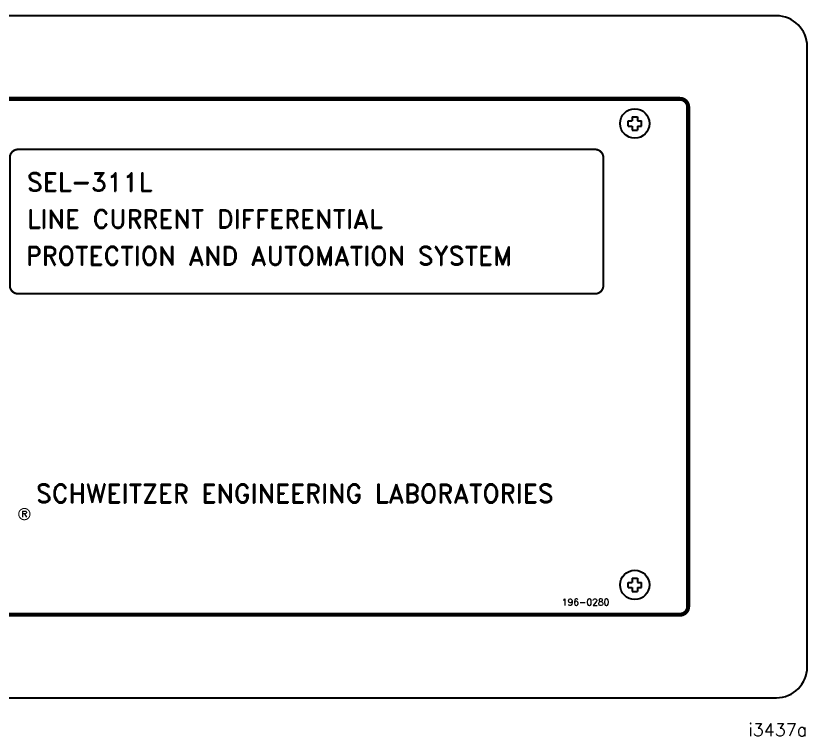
# Model space of a CAD drawing. Extents: x 1.8 to 21.6, y 5.1 to 12.1.
# Drawn here: x 13.88 to 21.59, y 5.1 to 12.13 of the extents above; entities that cross this region are included whole.
import ezdxf
from ezdxf.enums import TextEntityAlignment as Align

# ---------------------------------------------------------------- set-up
doc = ezdxf.new("R2010")
doc.units = 0
doc.header["$MEASUREMENT"] = 0
doc.layers.get('0').update_dxf_attribs({"linetype": 'CONTINUOUS'})
doc.layers.add('DWG', color=7, linetype='CONTINUOUS')
doc.styles.add('ROMAND', font='ROMAND', dxfattribs={"width": 0.875})
doc.styles.add('ROMANS', font='ROMANS')

msp = doc.modelspace()

# ---------------------------------------------------------------- linework, layer by layer
for p, q in [((21.2918, 12.1253), (2.0918, 12.1253)), ((21.5918, 5.7753), (21.5918, 11.8253)), ((2.0918, 5.4753), (21.2918, 5.4753))]:
    msp.add_line(p, q)
at = {"linetype": 'CONTINUOUS'}
for p, q in [((19.8868, 11.1404), (19.8868, 11.1003)), ((19.8868, 11.1404), (19.9368, 11.1404)), ((19.9368, 11.1404), (19.9368, 11.1003)), ((19.8467, 11.0503), (19.8467, 11.1003)), ((19.8467, 11.1003), (19.8868, 11.1003)), ((19.8467, 11.0503), (19.8868, 11.0503)), ((19.8868, 11.0503), (19.8868, 11.0102)), ((19.9368, 11.1003), (19.9769, 11.1003)), ((19.9368, 11.0503), (19.9368, 11.0102)), ((19.9368, 11.0503), (19.9769, 11.0503)), ((19.9769, 11.0503), (19.9769, 11.1003)), ((19.8868, 11.0102), (19.9368, 11.0102)), ((19.8868, 6.6404), (19.8868, 6.6003)), ((19.8868, 6.6404), (19.9368, 6.6404)), ((19.9368, 6.6404), (19.9368, 6.6003)), ((19.8467, 6.5503), (19.8467, 6.6003)), ((19.8467, 6.6003), (19.8868, 6.6003)), ((19.9368, 6.6003), (19.9769, 6.6003)), ((19.9769, 6.5503), (19.9769, 6.6003)), ((19.8467, 6.5503), (19.8868, 6.5503)), ((19.8868, 6.5503), (19.8868, 6.5102)), ((19.8868, 6.5102), (19.9368, 6.5102)), ((19.9368, 6.5503), (19.9368, 6.5102)), ((19.9368, 6.5503), (19.9769, 6.5503))]:
    msp.add_line(p, q, dxfattribs=at)
at = {"linetype": 'CONTINUOUS', "const_width": 0.04}
msp.add_lwpolyline([(20.4318, 6.3653), (20.4318, 11.2353, 0.414214), (20.3518, 11.3153), (3.0318, 11.3153, 0.414214), (2.9518, 11.2353), (2.9518, 6.3653, 0.414214), (3.0318, 6.2853), (20.3518, 6.2853, 0.414214)], format="xyb", close=True, dxfattribs=at)
for points, const_width in [([(13.9015, 10.8223), (19.5253, 10.8223, -0.414214), (19.6053, 10.7423), (19.6053, 9.4949, -0.414214), (19.5253, 9.4149), (13.9015, 9.4149, -0.414214), (13.8215, 9.4949), (13.8215, 10.7423, -0.414214)], 0.02), ([(13.9079, 7.266, 1), (14.0179, 7.266, 1)], 0.01)]:
    msp.add_lwpolyline(points, format="xyb", close=True, dxfattribs=dict(const_width=const_width))
for centre in [(19.9118, 11.0753), (19.9118, 6.5753)]:
    msp.add_circle(centre, 0.1432)
for centre, start, end in [((21.2918, 11.8253), 0, 90), ((21.2918, 5.7753), 270, 0)]:
    msp.add_arc(centre, 0.3, start, end)

# ---------------------------------------------------------------- texts
at = {"linetype": 'CONTINUOUS'}
for s, height, style, p in [('SEL-311L', 0.18, 'ROMAND', (13.9877, 10.414)), ('LINE CURRENT DIFFERENTIAL', 0.18, 'ROMAND', (13.9877, 10.0547)), ('PROTECTION AND AUTOMATION SYSTEM', 0.18, 'ROMAND', (13.9783, 9.6947)), ('SCHWEITZER ENGINEERING LABORATORIES', 0.18, 'ROMAND', (14.076, 7.377)), ('196-0280', 0.065, 'ROMANS', (19.201, 6.3753))]:
    msp.add_text(s, height=height, dxfattribs=dict(at, style=style)).set_placement(p)
at = {"style": 'ROMANS'}
msp.add_text('R', height=0.06, dxfattribs=at).set_placement((13.9629, 7.266), align=Align.MIDDLE)
at = {"layer": 'DWG', "style": 'ROMAND'}
msp.add_text('i3437a', height=0.125, dxfattribs=at).set_placement((21.5918, 5.1003), align=Align.RIGHT)

doc.saveas('drawing.dxf')
